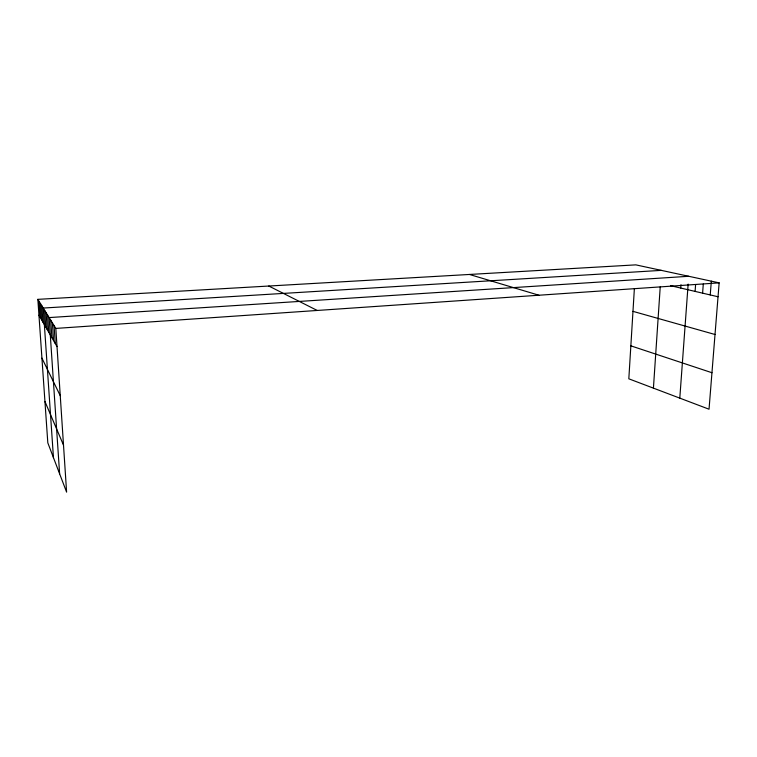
<?xml version="1.0" encoding="UTF-8"?>
<svg xmlns="http://www.w3.org/2000/svg" width="757" height="757" viewBox="0 0 757 757"><rect width="100%" height="100%" fill="white"/><g stroke="black" fill="none" stroke-linecap="round" stroke-linejoin="round"><path stroke-width="1.14" d="M634.366 288.758L628.821 378.812L709.035 409.215L719.15 282.853L635.833 264.865L37.85 299.356L47.814 442.845L66.607 492.135L55.819 328.415L37.85 299.356M653.423 388.142L660.227 286.846M680.742 288.048L680.978 284.727M679.795 398.135L688.151 284.102M695.096 291.407L695.607 284.641M702.6 293.158L703.291 284.055M710.236 294.946L711.325 281.159M55.819 328.415L719.15 282.853M688.728 276.286L49.12 317.58L59.623 473.816M661.334 270.372L43.225 308.052L53.454 457.644M670.484 285.654L718.033 296.763M632.975 311.354L715.015 334.499M469.444 274.46L538.927 295.23M630.855 345.845L711.958 372.728M268.801 286.032L317.202 310.455M38.948 315.215L57.012 346.583M41.928 358.137L60.248 395.674M44.947 401.532L63.512 445.154M41.834 305.8L42.96 322.17M40.481 303.604L41.597 319.804M39.146 301.456L40.253 317.476M47.596 315.111L48.751 332.228M46.101 312.698L47.246 329.626M44.644 310.351L45.789 327.081M54.078 325.595L55.27 343.546M52.384 322.861L53.567 340.584M50.728 320.183L51.902 337.707"/></g></svg>
